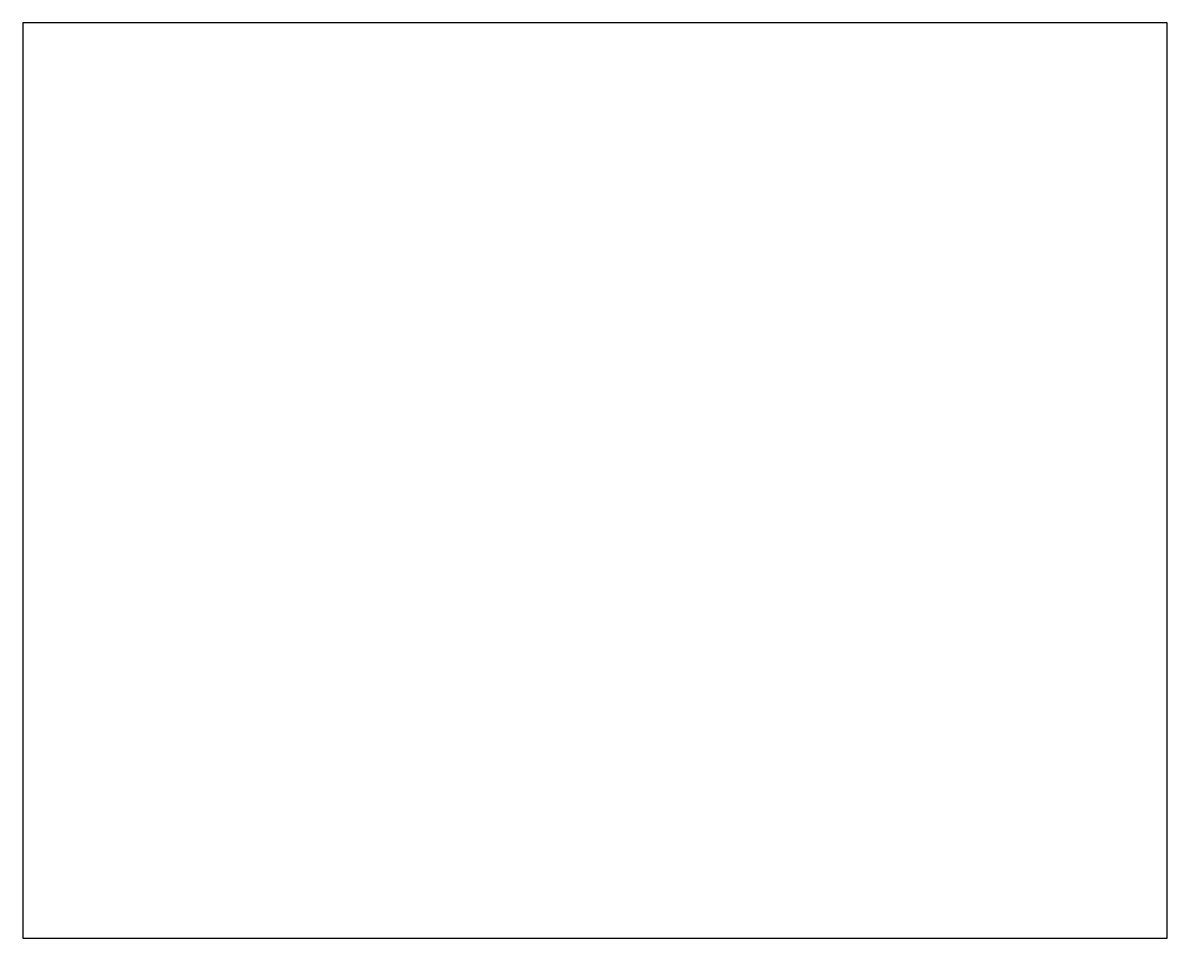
# Model space of a CAD drawing. Header units: millimetres. Extents: x 0 to 5000, y 0 to 4000.
import ezdxf

# ---------------------------------------------------------------- set-up
doc = ezdxf.new("R2010")
doc.units = ezdxf.units.MM
doc.layers.add('TP_OBRYS', color=7, linetype='Continuous')

msp = doc.modelspace()

# ---------------------------------------------------------------- linework, layer by layer
at = {"layer": 'TP_OBRYS'}
msp.add_lwpolyline([(0, 0), (5000, 0), (5000, 4000), (0, 4000)], close=True, dxfattribs=at)

doc.saveas('drawing.dxf')
